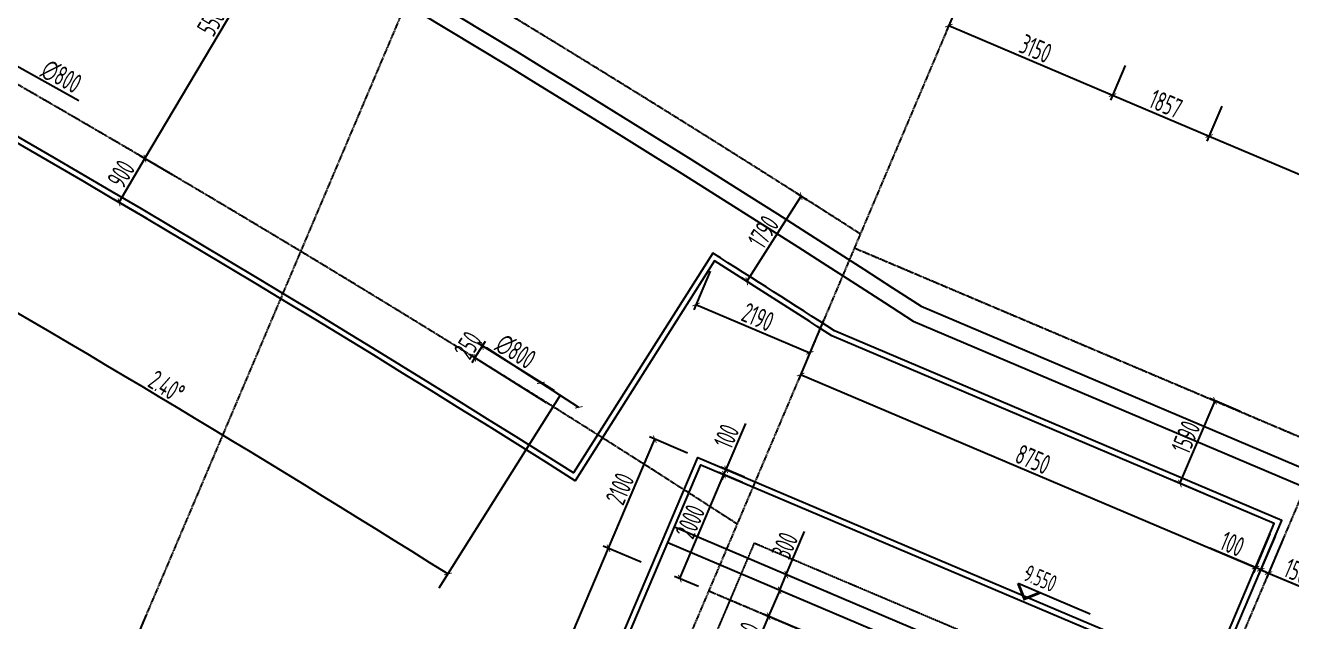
# Model space of a CAD drawing. Extents: x -3523 to 12007717, y -6694179 to 21431.
# Drawn here: x 11923084 to 11945501, y -6453481 to -6442916 of the extents above; entities that cross this region are included whole.
import ezdxf
from ezdxf.enums import TextEntityAlignment as Align

# ---------------------------------------------------------------- set-up
doc = ezdxf.new("R2010")
doc.units = 0
doc.header["$LTSCALE"] = 10
doc.header["$MEASUREMENT"] = 0
for name, pattern in [('A3-RG-axis-100$0$CENTER', [2, 1.25, -0.25, 0.25, -0.25]), ('A3-RI-4F$0$DASH', [0.35, 0.25, -0.1]), ('A3-SYMB-4F-100$0$$AUDIT_BAD_LTYPE2', [0])]:
    doc.linetypes.add(name, pattern=pattern)
for name, color, linetype in [('A3-RB-4F-100$0$A-DIMS-100', 1, 'Continuous'), ('A3-RG-axis-100$0$A-DIMS-100', 1, 'Continuous'), ('A3-RG-axis-100$0$A-DIMS-150', 1, 'Continuous'), ('A3-RG-axis-100$0$A-GRID', 1, 'A3-RG-axis-100$0$CENTER'), ('A3-RI-4F$0$A-HATH', 9, 'Continuous'), ('A3-RI-4F$0$A-ROOF-EDGE', 2, 'Continuous'), ('A3-RM-4F$0$0P-1', 191, 'Continuous'), ('A3-SYMB-4F-100$0$$AUDIT_BAD_LAYER1', 7, 'Continuous'), ('A3-SYMB-4F-100$0$A-SYMB', 4, 'Continuous')]:
    doc.layers.add(name, color=color, linetype=linetype)
doc.styles.add('A3-RB-4F-100$0$XD2008', font='xd-hzs.shx', dxfattribs={"width": 0.7, "bigfont": 'xd-hztxt.shx'})
doc.styles.add('A3-RG-axis-100$0$XD2008', font='xd-hzs.shx', dxfattribs={"width": 0.7, "bigfont": 'xd-hztxt.shx'})
doc.styles.add('A3-SYMB-4F-100$0$XD2008', font='hzs.shx', dxfattribs={"width": 0.7, "bigfont": 'hztxt.shx'})
doc.dimstyles.new('A3-RB-4F-100$0$XD100$0', dxfattribs={"dimscale": 100, "dimtxt": 3.5, "dimasz": 1, "dimexe": 1, "dimexo": 2, "dimgap": 0.5, "dimtad": 1, "dimdec": 0, "dimdsep": 46, "dimtxsty": 'A3-RB-4F-100$0$XD2008', "dimblk1": 'A3-RB-4F-100$0$_ARCHTICK', "dimblk2": 'A3-RB-4F-100$0$_ARCHTICK', "dimsah": 1, "dimcen": 2.5, "dimclrt": 4, "dimaunit": 1, "dimadec": 0, "dimazin": 0, "dimtfac": 1, "dimtdec": 0, "dimtix": 1, "dimtmove": 0, "dimatfit": 3, "dimfxl": 0, "dimtolj": 1, "dimtzin": 0, "dimarcsym": 0})
doc.dimstyles.new('A3-RG-axis-100$0$XD100$0', dxfattribs={"dimscale": 100, "dimtxt": 3.5, "dimasz": 1, "dimexe": 1, "dimexo": 2, "dimgap": 0.5, "dimtad": 1, "dimdec": 0, "dimdsep": 46, "dimtxsty": 'A3-RG-axis-100$0$XD2008', "dimblk1": 'A3-RG-axis-100$0$_ARCHTICK', "dimblk2": 'A3-RG-axis-100$0$_ARCHTICK', "dimsah": 1, "dimcen": 2.5, "dimclrt": 4, "dimaunit": 1, "dimadec": 0, "dimazin": 0, "dimtfac": 1, "dimtdec": 0, "dimtix": 1, "dimtmove": 0, "dimatfit": 3, "dimfxl": 0, "dimtolj": 1, "dimtzin": 0, "dimarcsym": 0})

# ---------------------------------------------------------------- blocks, each defined once
blk = doc.blocks.new('A3-RI-4F')
at = {"layer": 'A3-RI-4F$0$A-HATH', "linetype": 'A3-RI-4F$0$DASH'}
blk.add_lwpolyline([(11925756, -6476190), (11949855, -6486420), (11960084, -6462321), (11935985, -6452091)], close=True, dxfattribs=at)
at = {"layer": 'A3-RI-4F$0$A-ROOF-EDGE'}
for points in [[(11977075, -6448936), (11977075, -6448936), (11971198, -6462780), (11953939, -6455454), (11952802, -6458132), (11961869, -6461981), (11950655, -6488400), (11923776, -6476990), (11934990, -6450572), (11944057, -6454420), (11945194, -6451742), (11937359, -6448416, 0.002105), (11935284, -6447090), (11932817, -6450984, 0.033355), (11899110, -6432654), (11899697, -6421468)], [(11971145, -6462649), (11953886, -6455323), (11952670, -6458185), (11961737, -6462034), (11950602, -6488268), (11923907, -6476937), (11935043, -6450703), (11944110, -6454552), (11945325, -6451689), (11937406, -6448327, 0.002183), (11935253, -6446952), (11932786, -6450846, 0.033209), (11899214, -6432592), (11899796, -6421473)]]:
    blk.add_lwpolyline(points, format="xyb", dxfattribs=at)
blk = doc.blocks.new('A3-RG-axis-100$0$_ARCHTICK')
at = {"color": 0, "linetype": 'ByBlock', "const_width": 0.15}
blk.add_lwpolyline([(-0.5, -0.5), (0.5, 0.5)], dxfattribs=at)
blk = doc.blocks.new('*D239')
at = {"layer": 'A3-RG-axis-100$0$A-DIMS-100', "color": 0, "lineweight": -2}
for p, q in [((11917085, -6449501), (11915430, -6453399)), ((11915469, -6453307), (11923754, -6456823)), ((11924731, -6454521), (11923715, -6456915))]:
    blk.add_line(p, q, dxfattribs=at)
at = {"layer": 'Defpoints', "color": 0}
for p in [(11917163, -6449317), (11924809, -6454337), (11923754, -6456823)]:
    blk.add_point(p, dxfattribs=at)
at = {"layer": 'A3-RG-axis-100$0$A-DIMS-100', "color": 0, "lineweight": -2, "xscale": 100, "yscale": 100, "zscale": 100}
for p, rotation in [((11915469, -6453307), 156.9999999998815), ((11923754, -6456823), 336.9999999998814)]:
    blk.add_blockref('A3-RG-axis-100$0$_ARCHTICK', p, dxfattribs=dict(at, rotation=rotation))
at = {"layer": 'A3-RG-axis-100$0$A-DIMS-100', "color": 4, "insert": (11919700, -6454858), "char_height": 350, "attachment_point": 5, "rotation": 337, "style": 'A3-RG-axis-100$0$XD2008'}
blk.add_mtext('\\A1;9000', dxfattribs=at)
blk = doc.blocks.new('*D277')
at = {"layer": 'A3-RG-axis-100$0$A-DIMS-100', "color": 0, "lineweight": -2}
for p, q in [((11925224, -6453360), (11923715, -6456915)), ((11923754, -6456823), (11932038, -6460340)), ((11932988, -6458104), (11931999, -6460432))]:
    blk.add_line(p, q, dxfattribs=at)
at = {"layer": 'Defpoints', "color": 0}
for p in [(11925302, -6453176), (11933066, -6457920), (11932038, -6460340)]:
    blk.add_point(p, dxfattribs=at)
at = {"layer": 'A3-RG-axis-100$0$A-DIMS-100', "color": 0, "lineweight": -2, "xscale": 100, "yscale": 100, "zscale": 100}
for p, rotation in [((11923754, -6456823), 156.9999999998815), ((11932038, -6460340), 336.9999999998814)]:
    blk.add_blockref('A3-RG-axis-100$0$_ARCHTICK', p, dxfattribs=dict(at, rotation=rotation))
at = {"layer": 'A3-RG-axis-100$0$A-DIMS-100', "color": 4, "insert": (11927984, -6458374), "char_height": 350, "attachment_point": 5, "rotation": 337, "style": 'A3-RG-axis-100$0$XD2008'}
blk.add_mtext('\\A1;9000', dxfattribs=at)
blk = doc.blocks.new('*D309')
at = {"layer": 'A3-RG-axis-100$0$A-DIMS-100', "color": 0, "lineweight": -2}
for p in [(11921870, -6443053), (11924030, -6444251)]:
    blk.add_line(p, (11922569, -6443441), dxfattribs=at)
at = {"layer": 'Defpoints', "color": 0}
for p in [(11921870, -6443053), (11922569, -6443441)]:
    blk.add_point(p, dxfattribs=at)
at = {"layer": 'A3-RG-axis-100$0$A-DIMS-100', "color": 0, "lineweight": -2, "xscale": 100, "yscale": 100, "zscale": 100}
for p, rotation in [((11921870, -6443053), 330.9846667617892), ((11922569, -6443441), 150.9846667617892)]:
    blk.add_blockref('A3-RG-axis-100$0$_ARCHTICK', p, dxfattribs=dict(at, rotation=rotation))
at = {"layer": 'A3-RG-axis-100$0$A-DIMS-100', "color": 4, "insert": (11923723, -6443824), "char_height": 350, "attachment_point": 5, "rotation": 330.9847, "style": 'A3-RG-axis-100$0$XD2008'}
blk.add_mtext('\\A1;∅800', dxfattribs=at)
blk = doc.blocks.new('*D240')
at = {"layer": 'A3-RG-axis-100$0$A-DIMS-100', "color": 0, "lineweight": -2}
for p, q in [((11931175, -6448596), (11931228, -6448511)), ((11931042, -6448808), (11931175, -6448596)), ((11932452, -6449394), (11931090, -6448543)), ((11932313, -6449602), (11930958, -6448755)), ((11931042, -6448808), (11930989, -6448893))]:
    blk.add_line(p, q, dxfattribs=at)
at = {"layer": 'Defpoints', "color": 0}
for p in [(11931175, -6448596), (11932621, -6449500), (11932482, -6449708)]:
    blk.add_point(p, dxfattribs=at)
at = {"layer": 'A3-RG-axis-100$0$A-DIMS-100', "color": 0, "lineweight": -2, "xscale": 100, "yscale": 100, "zscale": 100}
for p, rotation in [((11931042, -6448808), 57.99287187592959), ((11931175, -6448596), 237.9928718759296)]:
    blk.add_blockref('A3-RG-axis-100$0$_ARCHTICK', p, dxfattribs=dict(at, rotation=rotation))
at = {"layer": 'A3-RG-axis-100$0$A-DIMS-100', "color": 4, "insert": (11930918, -6448583), "char_height": 350, "attachment_point": 5, "rotation": 57.9929, "style": 'A3-RG-axis-100$0$XD2008'}
blk.add_mtext('\\A1;250', dxfattribs=at)
blk = doc.blocks.new('*D243')
at = {"layer": 'A3-RG-axis-100$0$A-DIMS-100', "color": 0, "lineweight": -2}
blk.add_arc((11778731, -6694179), 285300, 57.84693, 60.24693, dxfattribs=at)
at = {"layer": 'Defpoints', "color": 0}
for p in [(11922176, -6443234), (11932558, -6449461), (11927175, -6450539), (11778731, -6694179), (11778731, -6694179)]:
    blk.add_point(p, dxfattribs=at)
at = {"layer": 'A3-RG-axis-100$0$A-DIMS-100', "color": 0, "lineweight": -2, "xscale": 100, "yscale": 100, "zscale": 100}
for p, rotation in [((11920315, -6446489), 150.2469277095912), ((11930563, -6452635), 327.8469277238162)]:
    blk.add_blockref('A3-RG-axis-100$0$_ARCHTICK', p, dxfattribs=dict(at, rotation=rotation))
at = {"layer": 'A3-RG-axis-100$0$A-DIMS-100', "color": 4, "insert": (11925586, -6449316), "char_height": 350, "attachment_point": 5, "rotation": 329.0469, "style": 'A3-RG-axis-100$0$XD2008'}
blk.add_mtext('\\A1;2.40°', dxfattribs=at)
blk = doc.blocks.new('*D244')
at = {"layer": 'A3-RG-axis-100$0$A-DIMS-100', "color": 0, "lineweight": -2}
for p in [(11931243, -6448626), (11932882, -6449684)]:
    blk.add_line(p, (11932210, -6449250), dxfattribs=at)
at = {"layer": 'Defpoints', "color": 0}
for p in [(11932210, -6449250), (11932882, -6449684)]:
    blk.add_point(p, dxfattribs=at)
at = {"layer": 'A3-RG-axis-100$0$A-DIMS-100', "color": 0, "lineweight": -2, "xscale": 100, "yscale": 100, "zscale": 100}
for p, rotation in [((11932210, -6449250), 327.1487944123064), ((11932882, -6449684), 147.1487944123064)]:
    blk.add_blockref('A3-RG-axis-100$0$_ARCHTICK', p, dxfattribs=dict(at, rotation=rotation))
at = {"layer": 'A3-RG-axis-100$0$A-DIMS-100', "color": 4, "insert": (11931764, -6448695), "char_height": 350, "attachment_point": 5, "rotation": 327.1488, "style": 'A3-RG-axis-100$0$XD2008'}
blk.add_mtext('\\A1;∅800', dxfattribs=at)
blk = doc.blocks.new('A3-SYMB-4F-100$0$ECADI-TAG-HGHT（国标）')
at = {"color": 1, "const_width": 0.5}
blk.add_lwpolyline([(-2.12, 2.12), (0, 0), (2.12, 2.12)], dxfattribs=at)
at = {"color": 1}
blk.add_point((-1.48, 4.6), dxfattribs=at)
at = {"layer": 'A3-SYMB-4F-100$0$$AUDIT_BAD_LAYER1', "color": 1, "linetype": 'A3-SYMB-4F-100$0$$AUDIT_BAD_LTYPE2'}
blk.add_line((-2.12, 2.12), (11.77, 2.12), dxfattribs=at)
at = {"style": 'A3-SYMB-4F-100$0$XD2008', "width": 0.7}
blk.add_attdef('FL', text='', height=3, dxfattribs=at).set_placement((-2.69, 2.97), align=Align.RIGHT)
for tag, p in [('F.F.L.', (2.28, 2.97)), ('T.O.S.', (2.28, -1.1))]:
    blk.add_attdef(tag, p, '', height=3, dxfattribs=at)
blk = doc.blocks.new('A3-SYMB-4F-100')
at = {"layer": 'A3-SYMB-4F-100$0$A-SYMB'}
ref = blk.add_blockref('A3-SYMB-4F-100$0$ECADI-TAG-HGHT（国标）', (11940770, -6453078), dxfattribs=dict(at, xscale=100, yscale=99.99999999999999, rotation=337))
ref.add_attrib('F.F.L.', '9.550', (11940735, -6452741), dxfattribs={"layer": '0', "height": 300, "rotation": 337, "style": 'A3-SYMB-4F-100$0$XD2008', "width": 0.7})
blk = doc.blocks.new('A3-RM-4F')
at = {"layer": 'A3-RM-4F$0$0P-1'}
for p, q in [((11959704, -6462474), (11934574, -6451808)), ((11959310, -6462633), (11934457, -6452084))]:
    blk.add_line(p, q, dxfattribs=at)
for points in [[(11905192, -6423801), (11904910, -6429175, -0.033124), (11938801, -6448159), (11947301, -6451767), (11970397, -6461571), (11975941, -6448509)], [(11905486, -6423926), (11905220, -6428991, -0.03293), (11938943, -6447894), (11947419, -6451491), (11970238, -6461178), (11975665, -6448392)]]:
    blk.add_lwpolyline(points, format="xyb", dxfattribs=at)
blk = doc.blocks.new('A3-RB-4F-100$0$_ARCHTICK')
at = {"color": 0, "linetype": 'ByBlock', "const_width": 0.15}
blk.add_lwpolyline([(-0.5, -0.5), (0.5, 0.5)], dxfattribs=at)
blk = doc.blocks.new('*D2179')
at = {"layer": 'A3-RB-4F-100$0$A-DIMS-100', "color": 0, "lineweight": -2}
for p, q in [((11939656, -6442395), (11939393, -6443013)), ((11939432, -6442921), (11942332, -6444152)), ((11942555, -6443626), (11942293, -6444244))]:
    blk.add_line(p, q, dxfattribs=at)
at = {"layer": 'Defpoints', "color": 0}
for p in [(11939734, -6442211), (11942633, -6443442), (11942332, -6444152)]:
    blk.add_point(p, dxfattribs=at)
at = {"layer": 'A3-RB-4F-100$0$A-DIMS-100', "color": 0, "lineweight": -2, "xscale": 100, "yscale": 100, "zscale": 100}
for p, rotation in [((11939432, -6442921), 156.9999999999056), ((11942332, -6444152), 336.9999999999056)]:
    blk.add_blockref('A3-RB-4F-100$0$_ARCHTICK', p, dxfattribs=dict(at, rotation=rotation))
at = {"layer": 'A3-RB-4F-100$0$A-DIMS-100', "color": 4, "insert": (11940970, -6443329), "char_height": 350, "attachment_point": 5, "rotation": 337, "style": 'A3-RB-4F-100$0$XD2008'}
blk.add_mtext('\\A1;3150', dxfattribs=at)
blk = doc.blocks.new('*D2180')
at = {"layer": 'A3-RB-4F-100$0$A-DIMS-100', "color": 0, "lineweight": -2}
for p, q in [((11942555, -6443626), (11942293, -6444244)), ((11942332, -6444152), (11944041, -6444877)), ((11944264, -6444351), (11944002, -6444969))]:
    blk.add_line(p, q, dxfattribs=at)
at = {"layer": 'Defpoints', "color": 0}
for p in [(11942633, -6443442), (11944342, -6444167), (11944041, -6444877)]:
    blk.add_point(p, dxfattribs=at)
at = {"layer": 'A3-RB-4F-100$0$A-DIMS-100', "color": 0, "lineweight": -2, "xscale": 100, "yscale": 100, "zscale": 100}
for p, rotation in [((11942332, -6444152), 156.9999999998811), ((11944041, -6444877), 336.9999999998811)]:
    blk.add_blockref('A3-RB-4F-100$0$_ARCHTICK', p, dxfattribs=dict(at, rotation=rotation))
at = {"layer": 'A3-RB-4F-100$0$A-DIMS-100', "color": 4, "insert": (11943274, -6444307), "char_height": 350, "attachment_point": 5, "rotation": 337, "style": 'A3-RB-4F-100$0$XD2008'}
blk.add_mtext('\\A1;1857', dxfattribs=at)
blk = doc.blocks.new('*D2181')
at = {"layer": 'A3-RB-4F-100$0$A-DIMS-100', "color": 0, "lineweight": -2}
for p, q in [((11944264, -6444351), (11944002, -6444969)), ((11944041, -6444877), (11947717, -6446438)), ((11947940, -6445912), (11947678, -6446530))]:
    blk.add_line(p, q, dxfattribs=at)
at = {"layer": 'Defpoints', "color": 0}
for p in [(11944342, -6444167), (11948018, -6445727), (11947717, -6446438)]:
    blk.add_point(p, dxfattribs=at)
at = {"layer": 'A3-RB-4F-100$0$A-DIMS-100', "color": 0, "lineweight": -2, "xscale": 100, "yscale": 100, "zscale": 100}
for p, rotation in [((11944041, -6444877), 156.9999999999024), ((11947717, -6446438), 336.9999999999023)]:
    blk.add_blockref('A3-RB-4F-100$0$_ARCHTICK', p, dxfattribs=dict(at, rotation=rotation))
at = {"layer": 'A3-RB-4F-100$0$A-DIMS-100', "color": 4, "insert": (11945967, -6445450), "char_height": 350, "attachment_point": 5, "rotation": 337, "style": 'A3-RB-4F-100$0$XD2008'}
blk.add_mtext('\\A1;3993', dxfattribs=at)
blk = doc.blocks.new('*D2242')
at = {"layer": 'A3-RB-4F-100$0$A-DIMS-100', "color": 0, "lineweight": -2}
for p, q in [((11937061, -6448507), (11936769, -6449195)), ((11936808, -6449103), (11944863, -6452522)), ((11945116, -6451926), (11944824, -6452614))]:
    blk.add_line(p, q, dxfattribs=at)
at = {"layer": 'Defpoints', "color": 0}
for p in [(11937139, -6448323), (11945194, -6451742), (11944863, -6452522)]:
    blk.add_point(p, dxfattribs=at)
at = {"layer": 'A3-RB-4F-100$0$A-DIMS-100', "color": 0, "lineweight": -2, "xscale": 100, "yscale": 100, "zscale": 100}
for p, rotation in [((11936808, -6449103), 156.9999999998869), ((11944863, -6452522), 336.9999999998869)]:
    blk.add_blockref('A3-RB-4F-100$0$_ARCHTICK', p, dxfattribs=dict(at, rotation=rotation))
at = {"layer": 'A3-RB-4F-100$0$A-DIMS-100', "color": 4, "insert": (11940923, -6450605), "char_height": 350, "attachment_point": 5, "rotation": 337, "style": 'A3-RB-4F-100$0$XD2008'}
blk.add_mtext('\\A1;8750', dxfattribs=at)
blk = doc.blocks.new('*D2243')
at = {"layer": 'A3-RB-4F-100$0$A-DIMS-100', "color": 0, "lineweight": -2}
for p, q in [((11945116, -6451926), (11944824, -6452614)), ((11945208, -6451965), (11944916, -6452653)), ((11944863, -6452522), (11944050, -6452176)), ((11944955, -6452561), (11944863, -6452522)), ((11944955, -6452561), (11945047, -6452600))]:
    blk.add_line(p, q, dxfattribs=at)
at = {"layer": 'Defpoints', "color": 0}
for p in [(11945194, -6451742), (11945286, -6451781), (11944955, -6452561)]:
    blk.add_point(p, dxfattribs=at)
at = {"layer": 'A3-RB-4F-100$0$A-DIMS-100', "color": 0, "lineweight": -2, "xscale": 100, "yscale": 100, "zscale": 100}
for p, rotation in [((11944863, -6452522), 336.9999999984161), ((11944955, -6452561), 156.9999999984161)]:
    blk.add_blockref('A3-RB-4F-100$0$_ARCHTICK', p, dxfattribs=dict(at, rotation=rotation))
at = {"layer": 'A3-RB-4F-100$0$A-DIMS-100', "color": 4, "insert": (11944452, -6452103), "char_height": 350, "attachment_point": 5, "rotation": 337, "style": 'A3-RB-4F-100$0$XD2008'}
blk.add_mtext('\\A1;100', dxfattribs=at)
blk = doc.blocks.new('*D2244')
at = {"layer": 'A3-RB-4F-100$0$A-DIMS-100', "color": 0, "lineweight": -2}
for p, q in [((11945346, -6452024), (11945054, -6452711)), ((11945093, -6452619), (11953377, -6456136)), ((11953630, -6455540), (11953338, -6456228))]:
    blk.add_line(p, q, dxfattribs=at)
at = {"layer": 'Defpoints', "color": 0}
for p in [(11945424, -6451840), (11953708, -6455356), (11953377, -6456136)]:
    blk.add_point(p, dxfattribs=at)
at = {"layer": 'A3-RB-4F-100$0$A-DIMS-100', "color": 0, "lineweight": -2, "xscale": 100, "yscale": 100, "zscale": 100}
for p, rotation in [((11945093, -6452619), 156.9999999999083), ((11953377, -6456136), 336.9999999999084)]:
    blk.add_blockref('A3-RB-4F-100$0$_ARCHTICK', p, dxfattribs=dict(at, rotation=rotation))
at = {"layer": 'A3-RB-4F-100$0$A-DIMS-100', "color": 4, "insert": (11949323, -6454170), "char_height": 350, "attachment_point": 5, "rotation": 337, "style": 'A3-RB-4F-100$0$XD2008'}
blk.add_mtext('\\A1;9000', dxfattribs=at)
blk = doc.blocks.new('*D2248')
at = {"layer": 'A3-RB-4F-100$0$A-DIMS-100', "color": 0, "lineweight": -2}
for p, q in [((11943523, -6451033), (11944144, -6449569)), ((11944591, -6449759), (11944052, -6449530)), ((11943970, -6451223), (11943431, -6450993))]:
    blk.add_line(p, q, dxfattribs=at)
at = {"layer": 'Defpoints', "color": 0}
for p in [(11944144, -6449569), (11944775, -6449837), (11944154, -6451301)]:
    blk.add_point(p, dxfattribs=at)
at = {"layer": 'A3-RB-4F-100$0$A-DIMS-100', "color": 0, "lineweight": -2, "xscale": 100, "yscale": 100, "zscale": 100}
for p, rotation in [((11944144, -6449569), 66.99999999992632), ((11943523, -6451033), 246.9999999999263)]:
    blk.add_blockref('A3-RB-4F-100$0$_ARCHTICK', p, dxfattribs=dict(at, rotation=rotation))
at = {"layer": 'A3-RB-4F-100$0$A-DIMS-100', "color": 4, "insert": (11943626, -6450213), "char_height": 350, "attachment_point": 5, "rotation": 67, "style": 'A3-RB-4F-100$0$XD2008'}
blk.add_mtext('\\A1;1590', dxfattribs=at)
blk = doc.blocks.new('*D2264')
at = {"layer": 'A3-RB-4F-100$0$A-DIMS-100', "color": 0, "lineweight": -2}
for p, q in [((11930672, -6458625), (11933407, -6452181)), ((11933985, -6452427), (11933315, -6452142)), ((11931250, -6458870), (11930580, -6458586))]:
    blk.add_line(p, q, dxfattribs=at)
at = {"layer": 'Defpoints', "color": 0}
for p in [(11933407, -6452181), (11934169, -6452505), (11931434, -6458948)]:
    blk.add_point(p, dxfattribs=at)
at = {"layer": 'A3-RB-4F-100$0$A-DIMS-100', "color": 0, "lineweight": -2, "xscale": 100, "yscale": 100, "zscale": 100}
for p, rotation in [((11933407, -6452181), 66.99999999984341), ((11930672, -6458625), 246.9999999998434)]:
    blk.add_blockref('A3-RB-4F-100$0$_ARCHTICK', p, dxfattribs=dict(at, rotation=rotation))
at = {"layer": 'A3-RB-4F-100$0$A-DIMS-100', "color": 4, "insert": (11931833, -6455315), "char_height": 350, "attachment_point": 5, "rotation": 67, "style": 'A3-RB-4F-100$0$XD2008'}
blk.add_mtext('\\A1;7000', dxfattribs=at)
blk = doc.blocks.new('*D2265')
at = {"layer": 'A3-RB-4F-100$0$A-DIMS-100', "color": 0, "lineweight": -2}
for p, q in [((11933407, -6452181), (11934228, -6450248)), ((11934806, -6450494), (11934136, -6450209)), ((11933985, -6452427), (11933315, -6452142))]:
    blk.add_line(p, q, dxfattribs=at)
at = {"layer": 'Defpoints', "color": 0}
for p in [(11934228, -6450248), (11934990, -6450572), (11934169, -6452505)]:
    blk.add_point(p, dxfattribs=at)
at = {"layer": 'A3-RB-4F-100$0$A-DIMS-100', "color": 0, "lineweight": -2, "xscale": 100, "yscale": 100, "zscale": 100}
for p, rotation in [((11934228, -6450248), 66.99999999985049), ((11933407, -6452181), 246.9999999998505)]:
    blk.add_blockref('A3-RB-4F-100$0$_ARCHTICK', p, dxfattribs=dict(at, rotation=rotation))
at = {"layer": 'A3-RB-4F-100$0$A-DIMS-100', "color": 4, "insert": (11933610, -6451127), "char_height": 350, "attachment_point": 5, "rotation": 67, "style": 'A3-RB-4F-100$0$XD2008'}
blk.add_mtext('\\A1;2100', dxfattribs=at)
blk = doc.blocks.new('*D2269')
at = {"layer": 'A3-RB-4F-100$0$A-DIMS-100', "color": 0, "lineweight": -2}
for p, q in [((11924743, -6446051), (11925202, -6445277)), ((11925691, -6445567), (11925116, -6445226)), ((11925233, -6446341), (11924657, -6446000))]:
    blk.add_line(p, q, dxfattribs=at)
at = {"layer": 'Defpoints', "color": 0}
for p in [(11925202, -6445277), (11925864, -6445668), (11925405, -6446443)]:
    blk.add_point(p, dxfattribs=at)
at = {"layer": 'A3-RB-4F-100$0$A-DIMS-100', "color": 0, "lineweight": -2, "xscale": 100, "yscale": 100, "zscale": 100}
for p, rotation in [((11925202, -6445277), 59.37194376608648), ((11924743, -6446051), 239.3719437660865)]:
    blk.add_blockref('A3-RB-4F-100$0$_ARCHTICK', p, dxfattribs=dict(at, rotation=rotation))
at = {"layer": 'A3-RB-4F-100$0$A-DIMS-100', "color": 4, "insert": (11924779, -6445549), "char_height": 350, "attachment_point": 5, "rotation": 59.3719, "style": 'A3-RB-4F-100$0$XD2008'}
blk.add_mtext('\\A1;900', dxfattribs=at)
blk = doc.blocks.new('*D2270')
at = {"layer": 'A3-RB-4F-100$0$A-DIMS-100', "color": 0, "lineweight": -2}
for p, q in [((11925202, -6445277), (11928004, -6440544)), ((11928493, -6440834), (11927917, -6440493)), ((11925691, -6445567), (11925116, -6445226))]:
    blk.add_line(p, q, dxfattribs=at)
at = {"layer": 'Defpoints', "color": 0}
for p in [(11928004, -6440544), (11928665, -6440936), (11925864, -6445668)]:
    blk.add_point(p, dxfattribs=at)
at = {"layer": 'A3-RB-4F-100$0$A-DIMS-100', "color": 0, "lineweight": -2, "xscale": 100, "yscale": 100, "zscale": 100}
for p, rotation in [((11928004, -6440544), 59.37194376608556), ((11925202, -6445277), 239.3719437660855)]:
    blk.add_blockref('A3-RB-4F-100$0$_ARCHTICK', p, dxfattribs=dict(at, rotation=rotation))
at = {"layer": 'A3-RB-4F-100$0$A-DIMS-100', "color": 4, "insert": (11926409, -6442796), "char_height": 350, "attachment_point": 5, "rotation": 59.3719, "style": 'A3-RB-4F-100$0$XD2008'}
blk.add_mtext('\\A1;5500', dxfattribs=at)
blk = doc.blocks.new('*D2271')
at = {"layer": 'A3-RB-4F-100$0$A-DIMS-100', "color": 0, "lineweight": -2}
for p, q in [((11935206, -6447274), (11934917, -6447955)), ((11934956, -6447863), (11936972, -6448718)), ((11937222, -6448129), (11936933, -6448810))]:
    blk.add_line(p, q, dxfattribs=at)
at = {"layer": 'Defpoints', "color": 0}
for p in [(11935284, -6447090), (11937300, -6447945), (11936972, -6448718)]:
    blk.add_point(p, dxfattribs=at)
at = {"layer": 'A3-RB-4F-100$0$A-DIMS-100', "color": 0, "lineweight": -2, "xscale": 100, "yscale": 100, "zscale": 100}
for p, rotation in [((11934956, -6447863), 156.9999999998947), ((11936972, -6448718), 336.9999999998947)]:
    blk.add_blockref('A3-RB-4F-100$0$_ARCHTICK', p, dxfattribs=dict(at, rotation=rotation))
at = {"layer": 'A3-RB-4F-100$0$A-DIMS-100', "color": 4, "insert": (11936052, -6448083), "char_height": 350, "attachment_point": 5, "rotation": 337, "style": 'A3-RB-4F-100$0$XD2008'}
blk.add_mtext('\\A1;2190', dxfattribs=at)
blk = doc.blocks.new('*D2272')
at = {"layer": 'A3-RB-4F-100$0$A-DIMS-100', "color": 0, "lineweight": -2}
for p, q in [((11935856, -6447452), (11936819, -6445943)), ((11936926, -6446012), (11936735, -6445890)), ((11935963, -6447521), (11935771, -6447398))]:
    blk.add_line(p, q, dxfattribs=at)
at = {"layer": 'Defpoints', "color": 0}
for p in [(11936819, -6445943), (11937095, -6446120), (11936132, -6447629)]:
    blk.add_point(p, dxfattribs=at)
at = {"layer": 'A3-RB-4F-100$0$A-DIMS-100', "color": 0, "lineweight": -2, "xscale": 100, "yscale": 100, "zscale": 100}
for p, rotation in [((11936819, -6445943), 57.4452636246281), ((11935856, -6447452), 237.4452636246281)]:
    blk.add_blockref('A3-RB-4F-100$0$_ARCHTICK', p, dxfattribs=dict(at, rotation=rotation))
at = {"layer": 'A3-RB-4F-100$0$A-DIMS-100', "color": 4, "insert": (11936148, -6446577), "char_height": 350, "attachment_point": 5, "rotation": 57.4453, "style": 'A3-RB-4F-100$0$XD2008'}
blk.add_mtext('\\A1;1790', dxfattribs=at)
blk = doc.blocks.new('*D2278')
at = {"layer": 'A3-RB-4F-100$0$A-DIMS-100', "color": 0, "lineweight": -2}
for p, q in [((11945208, -6451965), (11944916, -6452653)), ((11945346, -6452024), (11945054, -6452711)), ((11944955, -6452561), (11945093, -6452619)), ((11945093, -6452619), (11945814, -6452925))]:
    blk.add_line(p, q, dxfattribs=at)
at = {"layer": 'Defpoints', "color": 0}
for p in [(11945286, -6451781), (11945424, -6451840), (11945093, -6452619)]:
    blk.add_point(p, dxfattribs=at)
at = {"layer": 'A3-RB-4F-100$0$A-DIMS-100', "color": 0, "lineweight": -2, "xscale": 100, "yscale": 100, "zscale": 100}
for p, rotation in [((11944955, -6452561), 157.0000000000099), ((11945093, -6452619), 337.0000000000099)]:
    blk.add_blockref('A3-RB-4F-100$0$_ARCHTICK', p, dxfattribs=dict(at, rotation=rotation))
at = {"layer": 'A3-RB-4F-100$0$A-DIMS-100', "color": 4, "insert": (11945587, -6452585), "char_height": 350, "attachment_point": 5, "rotation": 337, "style": 'A3-RB-4F-100$0$XD2008'}
blk.add_mtext('\\A1;150', dxfattribs=at)
blk = doc.blocks.new('*D2287')
at = {"layer": 'A3-RB-4F-100$0$A-DIMS-100', "color": 0, "lineweight": -2}
for p, q in [((11934670, -6452717), (11935452, -6450876)), ((11935779, -6451015), (11935359, -6450837)), ((11934998, -6452856), (11934578, -6452678))]:
    blk.add_line(p, q, dxfattribs=at)
at = {"layer": 'Defpoints', "color": 0}
for p in [(11935452, -6450876), (11935963, -6451094), (11935182, -6452935)]:
    blk.add_point(p, dxfattribs=at)
at = {"layer": 'A3-RB-4F-100$0$A-DIMS-100', "color": 0, "lineweight": -2, "xscale": 100, "yscale": 100, "zscale": 100}
for p, rotation in [((11935452, -6450876), 66.99981390263508), ((11934670, -6452717), 246.9998139026351)]:
    blk.add_blockref('A3-RB-4F-100$0$_ARCHTICK', p, dxfattribs=dict(at, rotation=rotation))
at = {"layer": 'A3-RB-4F-100$0$A-DIMS-100', "color": 4, "insert": (11934854, -6451709), "char_height": 350, "attachment_point": 5, "rotation": 66.9998, "style": 'A3-RB-4F-100$0$XD2008'}
blk.add_mtext('\\A1;2000', dxfattribs=at)
blk = doc.blocks.new('*D2288')
at = {"layer": 'A3-RB-4F-100$0$A-DIMS-100', "color": 0, "lineweight": -2}
for p, q in [((11935491, -6450784), (11935836, -6449971)), ((11935818, -6450923), (11935399, -6450745)), ((11935779, -6451015), (11935359, -6450837)), ((11935452, -6450876), (11935412, -6450968)), ((11935452, -6450876), (11935491, -6450784))]:
    blk.add_line(p, q, dxfattribs=at)
at = {"layer": 'Defpoints', "color": 0}
for p in [(11935491, -6450784), (11935963, -6451094), (11936002, -6451002)]:
    blk.add_point(p, dxfattribs=at)
at = {"layer": 'A3-RB-4F-100$0$A-DIMS-100', "color": 0, "lineweight": -2, "xscale": 100, "yscale": 100, "zscale": 100}
for p, rotation in [((11935491, -6450784), 246.9998139028649), ((11935452, -6450876), 66.99981390286486)]:
    blk.add_blockref('A3-RB-4F-100$0$_ARCHTICK', p, dxfattribs=dict(at, rotation=rotation))
at = {"layer": 'A3-RB-4F-100$0$A-DIMS-100', "color": 4, "insert": (11935495, -6450198), "char_height": 350, "attachment_point": 5, "rotation": 66.9998, "style": 'A3-RB-4F-100$0$XD2008'}
blk.add_mtext('\\A1;100', dxfattribs=at)
blk = doc.blocks.new('*D2392')
at = {"layer": 'A3-RB-4F-100$0$A-DIMS-100', "color": 0, "lineweight": -2}
for p, q in [((11936438, -6452924), (11936242, -6453385)), ((11937248, -6453269), (11936346, -6452885)), ((11936242, -6453385), (11935918, -6454149)), ((11937053, -6453729), (11936150, -6453346))]:
    blk.add_line(p, q, dxfattribs=at)
at = {"layer": 'Defpoints', "color": 0}
for p in [(11936438, -6452924), (11937432, -6453347), (11937237, -6453807)]:
    blk.add_point(p, dxfattribs=at)
at = {"layer": 'A3-RB-4F-100$0$A-DIMS-100', "color": 0, "lineweight": -2, "xscale": 100, "yscale": 100, "zscale": 100}
for p, rotation in [((11936438, -6452924), 66.99999999978296), ((11936242, -6453385), 246.999999999783)]:
    blk.add_blockref('A3-RB-4F-100$0$_ARCHTICK', p, dxfattribs=dict(at, rotation=rotation))
at = {"layer": 'A3-RB-4F-100$0$A-DIMS-100', "color": 4, "insert": (11935853, -6453725), "char_height": 350, "attachment_point": 5, "rotation": 67, "style": 'A3-RB-4F-100$0$XD2008'}
blk.add_mtext('\\A1;500', dxfattribs=at)
blk = doc.blocks.new('*D2393')
at = {"layer": 'A3-RB-4F-100$0$A-DIMS-100', "color": 0, "lineweight": -2}
for p, q in [((11936555, -6452648), (11936879, -6451884)), ((11936438, -6452924), (11936555, -6452648)), ((11937365, -6452992), (11936463, -6452609)), ((11937248, -6453269), (11936346, -6452885))]:
    blk.add_line(p, q, dxfattribs=at)
at = {"layer": 'Defpoints', "color": 0}
for p in [(11936555, -6452648), (11937550, -6453071), (11937432, -6453347)]:
    blk.add_point(p, dxfattribs=at)
at = {"layer": 'A3-RB-4F-100$0$A-DIMS-100', "color": 0, "lineweight": -2, "xscale": 100, "yscale": 100, "zscale": 100}
for p, rotation in [((11936555, -6452648), 66.9999999996223), ((11936438, -6452924), 246.9999999996223)]:
    blk.add_blockref('A3-RB-4F-100$0$_ARCHTICK', p, dxfattribs=dict(at, rotation=rotation))
at = {"layer": 'A3-RB-4F-100$0$A-DIMS-100', "color": 4, "insert": (11936529, -6452132), "char_height": 350, "attachment_point": 5, "rotation": 67, "style": 'A3-RB-4F-100$0$XD2008'}
blk.add_mtext('\\A1;300', dxfattribs=at)
blk = doc.blocks.new('A3-RG-axis-100')
at = {"layer": 'A3-RG-axis-100$0$A-DIMS-150'}
blk.add_line((11932558.2, -6449460.5), (11930402.8, -6452889.4), dxfattribs=at)
at = {"layer": 'A3-RG-axis-100$0$A-GRID'}
for p, q in [((11941198, -6415727.7), (11923107, -6458347.2)), ((11949482.5, -6419244.3), (11922974.2, -6481694)), ((11957767.1, -6422760.8), (11931258.7, -6485210.6)), ((11937760.6, -6446859.4), (11980462.8, -6464985.4)), ((11935181.8, -6452934.6), (11977884, -6471060.6))]:
    blk.add_line(p, q, dxfattribs=at)
for radius, start, end in [(294300, 57.267208, 69.150423), (288800, 57.079997, 69.144838)]:
    blk.add_arc((11778730.7, -6694178.7), radius, start, end, dxfattribs=at)
at = {"layer": 'A3-RG-axis-100$0$A-DIMS-100'}
dim = blk.add_diameter_dim_2p(p1=(11921869.8, -6443053.4), p2=(11922569.4, -6443441.4), dimstyle='A3-RG-axis-100$0$XD100$0', override={"dimasz": 1}, dxfattribs=at)
dim.commit()
dim.dimension.update_dxf_attribs({"geometry": '*D309', "text_midpoint": (11923613.7, -6444020.7), "dimtype": 131})
dim = blk.add_angular_dim_2l(base=(11927175.2, -6450539), line1=((11932558.2, -6449460.5), (11778730.7, -6694178.7)), line2=((11922175.5, -6443233.5), (11778730.7, -6694178.7)), dimstyle='A3-RG-axis-100$0$XD100$0', override={"dimaunit": 0, "dimadec": 2}, dxfattribs=at)
dim.commit()
dim.dimension.update_dxf_attribs({"geometry": '*D243', "text_midpoint": (11925586.4, -6449315.7)})
for base, p1, p2, angle, picture, middle in [((11931174.9, -6448596.2), (11932482.1, -6449708), (11932621.2, -6449500.3), 57.99287, '*D240', (11930917.9, -6448582.9)), ((11923753.9, -6456823.3), (11917163.1, -6449316.5), (11924809.4, -6454336.8), 337, '*D239', (11919699.6, -6454857.9)), ((11932038.5, -6460339.8), (11925302.2, -6453175.7), (11933065.8, -6457919.6), 337, '*D277', (11927984.1, -6458374.4))]:
    dim = blk.add_linear_dim(base=base, p1=p1, p2=p2, angle=angle, dimstyle='A3-RG-axis-100$0$XD100$0', override={"dimasz": 1}, dxfattribs=at)
    dim.commit()
    dim.dimension.update_dxf_attribs({"geometry": picture, "text_midpoint": middle})
dim = blk.add_diameter_dim_2p(p1=(11932882.2, -6449684.3), p2=(11932210.2, -6449250.4), dimstyle='A3-RG-axis-100$0$XD100$0', override={"dimasz": 1}, dxfattribs=at)
dim.commit()
dim.dimension.update_dxf_attribs({"geometry": '*D244', "text_midpoint": (11931764.5, -6448694.7)})
blk = doc.blocks.new('A3-RB-4F-100')
at = {"layer": 'A3-RB-4F-100$0$A-DIMS-100'}
for p1, p2, distance, picture, middle in [((11925863.6, -6445668.4), (11928665.4, -6440936), 769.3, '*D2270', (11926408.9, -6442795.7)), ((11939733.8, -6442210.8), (11942633.4, -6443441.7), -771.4, '*D2179', (11940970.1, -6443329.3)), ((11942633.4, -6443441.7), (11944342.4, -6444167.1), -771.4, '*D2180', (11943274.4, -6444307.4)), ((11944342.4, -6444167.1), (11948018.3, -6445727.4), -771.4, '*D2181', (11945966.9, -6445450.3)), ((11925405, -6446442.9), (11925863.6, -6445668.4), 769.3, '*D2269', (11924778.7, -6445549.1)), ((11936131.8, -6447628.5), (11937095, -6446119.8), 327.7, '*D2272', (11936147.6, -6446576.8)), ((11935284.3, -6447089.5), (11937299.8, -6447945), -839.8, '*D2271', (11936051.8, -6448083.2)), ((11937139.3, -6448323), (11945193.7, -6451741.9), -847.1, '*D2242', (11940923.5, -6450605.1)), ((11944154.2, -6451300.6), (11944775.5, -6449837), 686.2, '*D2248', (11943626.1, -6450212.8)), ((11934169.2, -6452504.8), (11934989.8, -6450571.8), 827.9, '*D2265', (11933610.3, -6451126.9)), ((11935181.8, -6452934.6), (11935963.3, -6451093.6), 555.9, '*D2287', (11934853.7, -6451709)), ((11945423.9, -6451839.6), (11953708.4, -6455356.2), -847.1, '*D2244', (11949323.1, -6454170.5)), ((11931434.1, -6458948.4), (11934169.2, -6452504.8), 827.9, '*D2264', (11931832.5, -6455315.2))]:
    dim = blk.add_aligned_dim(p1=p1, p2=p2, distance=distance, dimstyle='A3-RB-4F-100$0$XD100$0', dxfattribs=at)
    dim.commit()
    dim.dimension.update_dxf_attribs({"geometry": picture, "text_midpoint": middle})
for base, p1, p2, angle, picture, middle in [((11935490.6, -6450784.4), (11935963.3, -6451093.6), (11936002.3, -6451001.6), 66.99981, '*D2288', (11935702.2, -6450285.7)), ((11936554.8, -6452648.3), (11937432.3, -6453346.7), (11937549.5, -6453070.6), 67, '*D2393', (11936736.5, -6452220.3)), ((11944954.8, -6452560.7), (11945193.7, -6451741.9), (11945285.8, -6451781), 337, '*D2243', (11944364.2, -6452310)), ((11945092.9, -6452619.3), (11945285.8, -6451781), (11945423.9, -6451839.6), 337, '*D2278', (11945499.5, -6452791.9)), ((11936437.6, -6452924.5), (11937236.9, -6453807), (11937432.3, -6453346.7), 67, '*D2392', (11936060.5, -6453812.8))]:
    dim = blk.add_linear_dim(base=base, p1=p1, p2=p2, angle=angle, dimstyle='A3-RB-4F-100$0$XD100$0', dxfattribs=at)
    dim.commit()
    dim.dimension.update_dxf_attribs({"geometry": picture, "text_midpoint": middle, "dimtype": 129})

msp = doc.modelspace()

# ---------------------------------------------------------------- block references
for name in ['A3-RB-4F-100', 'A3-RI-4F', 'A3-RG-axis-100', 'A3-SYMB-4F-100', 'A3-RM-4F']:
    msp.add_blockref(name, (0, 0))

doc.saveas('drawing.dxf')
